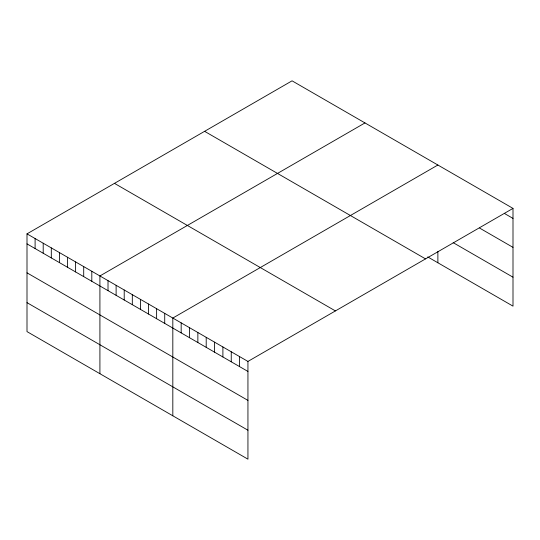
<?xml version="1.0" encoding="UTF-8"?>
<svg xmlns="http://www.w3.org/2000/svg" width="540" height="540" viewBox="0 0 540 540"><rect width="100%" height="100%" fill="white"/><g stroke="black" fill="none" stroke-linecap="round" stroke-linejoin="round"><path stroke-width="0.81" d="M513 208.393L247.941 361.422L247.941 459.169L27 331.607L27 233.861L292.059 80.831L513 208.393L513 306.14L427.754 256.925M364.973 122.924L99.914 275.954L99.914 373.707M437.879 165.017L172.82 318.053L172.82 415.8M504.65 213.59L513 218.41M479.615 228.083L513 247.361M453.182 242.656L513 277.189M204.593 131.328L425.534 258.89M114.467 183.364L335.408 310.919M27 233.861L247.941 361.422M27 243.884L247.941 371.439M27 272.835L247.941 400.39M27 302.656L247.941 430.218M437.879 251.512L437.879 262.771M239.591 356.603L239.591 366.62M231.248 351.783L231.248 361.8M222.899 346.964L222.899 356.987M214.556 342.144L214.556 352.168M206.206 337.325L206.206 347.348M197.863 332.505L197.863 342.529M189.513 327.685L189.513 337.709M181.17 322.873L181.17 332.89M164.72 313.375L164.72 323.393M156.62 308.698L156.62 318.715M148.52 304.02L148.52 314.037M140.414 299.342L140.414 309.359M132.314 294.665L132.314 304.688M124.214 289.987L124.214 300.01M116.114 285.309L116.114 295.333M108.014 280.631L108.014 290.655M91.807 271.276L91.807 281.3M83.707 266.605L83.707 276.622M75.607 261.927L75.607 271.944M67.507 257.249L67.507 267.266M59.407 252.572L59.407 262.589M51.307 247.894L51.307 257.911M43.2 243.216L43.2 253.233M35.1 238.538L35.1 248.562"/></g></svg>
